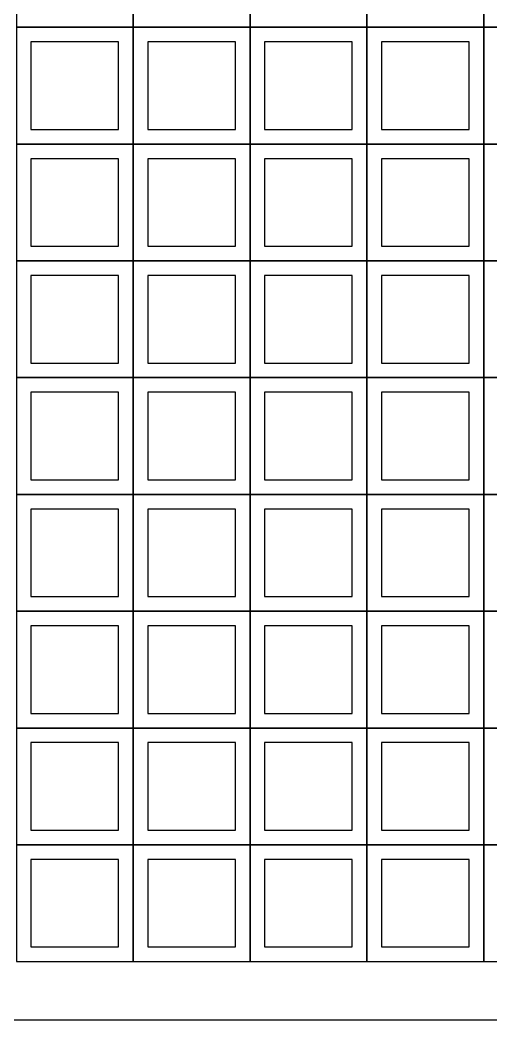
# Model space of a CAD drawing. Header units: millimetres. Extents: x -4228 to 27092, y -6721 to 984.
# Drawn here: x 24913.4 to 24994, y -2882.5 to -2711.2 of the extents above; entities that cross this region are included whole.
import ezdxf

# ---------------------------------------------------------------- set-up
doc = ezdxf.new("R2010")
doc.units = ezdxf.units.MM
doc.header["$LTSCALE"] = 50
doc.layers.add('cobogo', color=7, linetype='Continuous')
doc.layers.add('piso', color=2, linetype='Continuous')

msp = doc.modelspace()

# ---------------------------------------------------------------- linework, layer by layer
at = {"layer": 'cobogo', "color": 3, "linetype": 'Continuous', "lineweight": 30}
for points in [[(24912.76, -2712.46), (24932.76, -2712.46), (24932.76, -2692.46), (24912.76, -2692.46)], [(24912.76, -2712.46), (24932.76, -2712.46), (24932.76, -2692.46), (24912.76, -2692.46)], [(24912.76, -2712.46), (24932.76, -2712.46), (24932.76, -2692.46), (24912.76, -2692.46)], [(24912.76, -2712.46), (24932.76, -2712.46), (24932.76, -2692.46), (24912.76, -2692.46)], [(24932.76, -2712.46), (24952.76, -2712.46), (24952.76, -2692.46), (24932.76, -2692.46)], [(24932.76, -2712.46), (24952.76, -2712.46), (24952.76, -2692.46), (24932.76, -2692.46)], [(24932.76, -2712.46), (24952.76, -2712.46), (24952.76, -2692.46), (24932.76, -2692.46)], [(24932.76, -2712.46), (24952.76, -2712.46), (24952.76, -2692.46), (24932.76, -2692.46)], [(24952.76, -2712.46), (24972.76, -2712.46), (24972.76, -2692.46), (24952.76, -2692.46)], [(24952.76, -2712.46), (24972.76, -2712.46), (24972.76, -2692.46), (24952.76, -2692.46)], [(24952.76, -2712.46), (24972.76, -2712.46), (24972.76, -2692.46), (24952.76, -2692.46)], [(24952.76, -2712.46), (24972.76, -2712.46), (24972.76, -2692.46), (24952.76, -2692.46)], [(24972.76, -2712.46), (24992.76, -2712.46), (24992.76, -2692.46), (24972.76, -2692.46)], [(24972.76, -2712.46), (24992.76, -2712.46), (24992.76, -2692.46), (24972.76, -2692.46)], [(24972.76, -2712.46), (24992.76, -2712.46), (24992.76, -2692.46), (24972.76, -2692.46)], [(24972.76, -2712.46), (24992.76, -2712.46), (24992.76, -2692.46), (24972.76, -2692.46)], [(24992.76, -2712.46), (25012.76, -2712.46), (25012.76, -2692.46), (24992.76, -2692.46)], [(24992.76, -2712.46), (25012.76, -2712.46), (25012.76, -2692.46), (24992.76, -2692.46)], [(24992.76, -2712.46), (25012.76, -2712.46), (25012.76, -2692.46), (24992.76, -2692.46)], [(24992.76, -2712.46), (25012.76, -2712.46), (25012.76, -2692.46), (24992.76, -2692.46)], [(24912.76, -2732.46), (24932.76, -2732.46), (24932.76, -2712.46), (24912.76, -2712.46)], [(24912.76, -2732.46), (24932.76, -2732.46), (24932.76, -2712.46), (24912.76, -2712.46)], [(24912.76, -2732.46), (24932.76, -2732.46), (24932.76, -2712.46), (24912.76, -2712.46)], [(24912.76, -2732.46), (24932.76, -2732.46), (24932.76, -2712.46), (24912.76, -2712.46)], [(24932.76, -2732.46), (24952.76, -2732.46), (24952.76, -2712.46), (24932.76, -2712.46)], [(24932.76, -2732.46), (24952.76, -2732.46), (24952.76, -2712.46), (24932.76, -2712.46)], [(24932.76, -2732.46), (24952.76, -2732.46), (24952.76, -2712.46), (24932.76, -2712.46)], [(24932.76, -2732.46), (24952.76, -2732.46), (24952.76, -2712.46), (24932.76, -2712.46)], [(24952.76, -2732.46), (24972.76, -2732.46), (24972.76, -2712.46), (24952.76, -2712.46)], [(24952.76, -2732.46), (24972.76, -2732.46), (24972.76, -2712.46), (24952.76, -2712.46)], [(24952.76, -2732.46), (24972.76, -2732.46), (24972.76, -2712.46), (24952.76, -2712.46)], [(24952.76, -2732.46), (24972.76, -2732.46), (24972.76, -2712.46), (24952.76, -2712.46)], [(24972.76, -2732.46), (24992.76, -2732.46), (24992.76, -2712.46), (24972.76, -2712.46)], [(24972.76, -2732.46), (24992.76, -2732.46), (24992.76, -2712.46), (24972.76, -2712.46)], [(24972.76, -2732.46), (24992.76, -2732.46), (24992.76, -2712.46), (24972.76, -2712.46)], [(24972.76, -2732.46), (24992.76, -2732.46), (24992.76, -2712.46), (24972.76, -2712.46)], [(24992.76, -2732.46), (25012.76, -2732.46), (25012.76, -2712.46), (24992.76, -2712.46)], [(24992.76, -2732.46), (25012.76, -2732.46), (25012.76, -2712.46), (24992.76, -2712.46)], [(24992.76, -2732.46), (25012.76, -2732.46), (25012.76, -2712.46), (24992.76, -2712.46)], [(24992.76, -2732.46), (25012.76, -2732.46), (25012.76, -2712.46), (24992.76, -2712.46)], [(24915.26, -2729.96), (24930.26, -2729.96), (24930.26, -2714.96), (24915.26, -2714.96)], [(24915.26, -2729.96), (24930.26, -2729.96), (24930.26, -2714.96), (24915.26, -2714.96)], [(24915.26, -2729.96), (24930.26, -2729.96), (24930.26, -2714.96), (24915.26, -2714.96)], [(24915.26, -2729.96), (24930.26, -2729.96), (24930.26, -2714.96), (24915.26, -2714.96)], [(24935.26, -2729.96), (24950.26, -2729.96), (24950.26, -2714.96), (24935.26, -2714.96)], [(24935.26, -2729.96), (24950.26, -2729.96), (24950.26, -2714.96), (24935.26, -2714.96)], [(24935.26, -2729.96), (24950.26, -2729.96), (24950.26, -2714.96), (24935.26, -2714.96)], [(24935.26, -2729.96), (24950.26, -2729.96), (24950.26, -2714.96), (24935.26, -2714.96)], [(24955.26, -2729.96), (24970.26, -2729.96), (24970.26, -2714.96), (24955.26, -2714.96)], [(24955.26, -2729.96), (24970.26, -2729.96), (24970.26, -2714.96), (24955.26, -2714.96)], [(24955.26, -2729.96), (24970.26, -2729.96), (24970.26, -2714.96), (24955.26, -2714.96)], [(24955.26, -2729.96), (24970.26, -2729.96), (24970.26, -2714.96), (24955.26, -2714.96)], [(24975.26, -2729.96), (24990.26, -2729.96), (24990.26, -2714.96), (24975.26, -2714.96)], [(24975.26, -2729.96), (24990.26, -2729.96), (24990.26, -2714.96), (24975.26, -2714.96)], [(24975.26, -2729.96), (24990.26, -2729.96), (24990.26, -2714.96), (24975.26, -2714.96)], [(24975.26, -2729.96), (24990.26, -2729.96), (24990.26, -2714.96), (24975.26, -2714.96)], [(24912.76, -2752.46), (24932.76, -2752.46), (24932.76, -2732.46), (24912.76, -2732.46)], [(24912.76, -2752.46), (24932.76, -2752.46), (24932.76, -2732.46), (24912.76, -2732.46)], [(24912.76, -2752.46), (24932.76, -2752.46), (24932.76, -2732.46), (24912.76, -2732.46)], [(24912.76, -2752.46), (24932.76, -2752.46), (24932.76, -2732.46), (24912.76, -2732.46)], [(24932.76, -2752.46), (24952.76, -2752.46), (24952.76, -2732.46), (24932.76, -2732.46)], [(24932.76, -2752.46), (24952.76, -2752.46), (24952.76, -2732.46), (24932.76, -2732.46)], [(24932.76, -2752.46), (24952.76, -2752.46), (24952.76, -2732.46), (24932.76, -2732.46)], [(24932.76, -2752.46), (24952.76, -2752.46), (24952.76, -2732.46), (24932.76, -2732.46)], [(24952.76, -2752.46), (24972.76, -2752.46), (24972.76, -2732.46), (24952.76, -2732.46)], [(24952.76, -2752.46), (24972.76, -2752.46), (24972.76, -2732.46), (24952.76, -2732.46)], [(24952.76, -2752.46), (24972.76, -2752.46), (24972.76, -2732.46), (24952.76, -2732.46)], [(24952.76, -2752.46), (24972.76, -2752.46), (24972.76, -2732.46), (24952.76, -2732.46)], [(24972.76, -2752.46), (24992.76, -2752.46), (24992.76, -2732.46), (24972.76, -2732.46)], [(24972.76, -2752.46), (24992.76, -2752.46), (24992.76, -2732.46), (24972.76, -2732.46)], [(24972.76, -2752.46), (24992.76, -2752.46), (24992.76, -2732.46), (24972.76, -2732.46)], [(24972.76, -2752.46), (24992.76, -2752.46), (24992.76, -2732.46), (24972.76, -2732.46)], [(24992.76, -2752.46), (25012.76, -2752.46), (25012.76, -2732.46), (24992.76, -2732.46)], [(24992.76, -2752.46), (25012.76, -2752.46), (25012.76, -2732.46), (24992.76, -2732.46)], [(24992.76, -2752.46), (25012.76, -2752.46), (25012.76, -2732.46), (24992.76, -2732.46)], [(24992.76, -2752.46), (25012.76, -2752.46), (25012.76, -2732.46), (24992.76, -2732.46)], [(24915.26, -2749.96), (24930.26, -2749.96), (24930.26, -2734.96), (24915.26, -2734.96)], [(24915.26, -2749.96), (24930.26, -2749.96), (24930.26, -2734.96), (24915.26, -2734.96)], [(24915.26, -2749.96), (24930.26, -2749.96), (24930.26, -2734.96), (24915.26, -2734.96)], [(24915.26, -2749.96), (24930.26, -2749.96), (24930.26, -2734.96), (24915.26, -2734.96)], [(24935.26, -2749.96), (24950.26, -2749.96), (24950.26, -2734.96), (24935.26, -2734.96)], [(24935.26, -2749.96), (24950.26, -2749.96), (24950.26, -2734.96), (24935.26, -2734.96)], [(24935.26, -2749.96), (24950.26, -2749.96), (24950.26, -2734.96), (24935.26, -2734.96)], [(24935.26, -2749.96), (24950.26, -2749.96), (24950.26, -2734.96), (24935.26, -2734.96)], [(24955.26, -2749.96), (24970.26, -2749.96), (24970.26, -2734.96), (24955.26, -2734.96)], [(24955.26, -2749.96), (24970.26, -2749.96), (24970.26, -2734.96), (24955.26, -2734.96)], [(24955.26, -2749.96), (24970.26, -2749.96), (24970.26, -2734.96), (24955.26, -2734.96)], [(24955.26, -2749.96), (24970.26, -2749.96), (24970.26, -2734.96), (24955.26, -2734.96)], [(24975.26, -2749.96), (24990.26, -2749.96), (24990.26, -2734.96), (24975.26, -2734.96)], [(24975.26, -2749.96), (24990.26, -2749.96), (24990.26, -2734.96), (24975.26, -2734.96)], [(24975.26, -2749.96), (24990.26, -2749.96), (24990.26, -2734.96), (24975.26, -2734.96)], [(24975.26, -2749.96), (24990.26, -2749.96), (24990.26, -2734.96), (24975.26, -2734.96)], [(24912.76, -2772.46), (24932.76, -2772.46), (24932.76, -2752.46), (24912.76, -2752.46)], [(24912.76, -2772.46), (24932.76, -2772.46), (24932.76, -2752.46), (24912.76, -2752.46)], [(24912.76, -2772.46), (24932.76, -2772.46), (24932.76, -2752.46), (24912.76, -2752.46)], [(24912.76, -2772.46), (24932.76, -2772.46), (24932.76, -2752.46), (24912.76, -2752.46)], [(24932.76, -2772.46), (24952.76, -2772.46), (24952.76, -2752.46), (24932.76, -2752.46)], [(24932.76, -2772.46), (24952.76, -2772.46), (24952.76, -2752.46), (24932.76, -2752.46)], [(24932.76, -2772.46), (24952.76, -2772.46), (24952.76, -2752.46), (24932.76, -2752.46)], [(24932.76, -2772.46), (24952.76, -2772.46), (24952.76, -2752.46), (24932.76, -2752.46)], [(24952.76, -2772.46), (24972.76, -2772.46), (24972.76, -2752.46), (24952.76, -2752.46)], [(24952.76, -2772.46), (24972.76, -2772.46), (24972.76, -2752.46), (24952.76, -2752.46)], [(24952.76, -2772.46), (24972.76, -2772.46), (24972.76, -2752.46), (24952.76, -2752.46)], [(24952.76, -2772.46), (24972.76, -2772.46), (24972.76, -2752.46), (24952.76, -2752.46)], [(24972.76, -2772.46), (24992.76, -2772.46), (24992.76, -2752.46), (24972.76, -2752.46)], [(24972.76, -2772.46), (24992.76, -2772.46), (24992.76, -2752.46), (24972.76, -2752.46)], [(24972.76, -2772.46), (24992.76, -2772.46), (24992.76, -2752.46), (24972.76, -2752.46)], [(24972.76, -2772.46), (24992.76, -2772.46), (24992.76, -2752.46), (24972.76, -2752.46)], [(24992.76, -2772.46), (25012.76, -2772.46), (25012.76, -2752.46), (24992.76, -2752.46)], [(24992.76, -2772.46), (25012.76, -2772.46), (25012.76, -2752.46), (24992.76, -2752.46)], [(24992.76, -2772.46), (25012.76, -2772.46), (25012.76, -2752.46), (24992.76, -2752.46)], [(24992.76, -2772.46), (25012.76, -2772.46), (25012.76, -2752.46), (24992.76, -2752.46)], [(24915.26, -2769.96), (24930.26, -2769.96), (24930.26, -2754.96), (24915.26, -2754.96)], [(24915.26, -2769.96), (24930.26, -2769.96), (24930.26, -2754.96), (24915.26, -2754.96)], [(24915.26, -2769.96), (24930.26, -2769.96), (24930.26, -2754.96), (24915.26, -2754.96)], [(24915.26, -2769.96), (24930.26, -2769.96), (24930.26, -2754.96), (24915.26, -2754.96)], [(24935.26, -2769.96), (24950.26, -2769.96), (24950.26, -2754.96), (24935.26, -2754.96)], [(24935.26, -2769.96), (24950.26, -2769.96), (24950.26, -2754.96), (24935.26, -2754.96)], [(24935.26, -2769.96), (24950.26, -2769.96), (24950.26, -2754.96), (24935.26, -2754.96)], [(24935.26, -2769.96), (24950.26, -2769.96), (24950.26, -2754.96), (24935.26, -2754.96)], [(24955.26, -2769.96), (24970.26, -2769.96), (24970.26, -2754.96), (24955.26, -2754.96)], [(24955.26, -2769.96), (24970.26, -2769.96), (24970.26, -2754.96), (24955.26, -2754.96)], [(24955.26, -2769.96), (24970.26, -2769.96), (24970.26, -2754.96), (24955.26, -2754.96)], [(24955.26, -2769.96), (24970.26, -2769.96), (24970.26, -2754.96), (24955.26, -2754.96)], [(24975.26, -2769.96), (24990.26, -2769.96), (24990.26, -2754.96), (24975.26, -2754.96)], [(24975.26, -2769.96), (24990.26, -2769.96), (24990.26, -2754.96), (24975.26, -2754.96)], [(24975.26, -2769.96), (24990.26, -2769.96), (24990.26, -2754.96), (24975.26, -2754.96)], [(24975.26, -2769.96), (24990.26, -2769.96), (24990.26, -2754.96), (24975.26, -2754.96)], [(24912.76, -2792.46), (24932.76, -2792.46), (24932.76, -2772.46), (24912.76, -2772.46)], [(24912.76, -2792.46), (24932.76, -2792.46), (24932.76, -2772.46), (24912.76, -2772.46)], [(24912.76, -2792.46), (24932.76, -2792.46), (24932.76, -2772.46), (24912.76, -2772.46)], [(24912.76, -2792.46), (24932.76, -2792.46), (24932.76, -2772.46), (24912.76, -2772.46)], [(24932.76, -2792.46), (24952.76, -2792.46), (24952.76, -2772.46), (24932.76, -2772.46)], [(24932.76, -2792.46), (24952.76, -2792.46), (24952.76, -2772.46), (24932.76, -2772.46)], [(24932.76, -2792.46), (24952.76, -2792.46), (24952.76, -2772.46), (24932.76, -2772.46)], [(24932.76, -2792.46), (24952.76, -2792.46), (24952.76, -2772.46), (24932.76, -2772.46)], [(24952.76, -2792.46), (24972.76, -2792.46), (24972.76, -2772.46), (24952.76, -2772.46)], [(24952.76, -2792.46), (24972.76, -2792.46), (24972.76, -2772.46), (24952.76, -2772.46)], [(24952.76, -2792.46), (24972.76, -2792.46), (24972.76, -2772.46), (24952.76, -2772.46)], [(24952.76, -2792.46), (24972.76, -2792.46), (24972.76, -2772.46), (24952.76, -2772.46)], [(24972.76, -2792.46), (24992.76, -2792.46), (24992.76, -2772.46), (24972.76, -2772.46)], [(24972.76, -2792.46), (24992.76, -2792.46), (24992.76, -2772.46), (24972.76, -2772.46)], [(24972.76, -2792.46), (24992.76, -2792.46), (24992.76, -2772.46), (24972.76, -2772.46)], [(24972.76, -2792.46), (24992.76, -2792.46), (24992.76, -2772.46), (24972.76, -2772.46)], [(24992.76, -2792.46), (25012.76, -2792.46), (25012.76, -2772.46), (24992.76, -2772.46)], [(24992.76, -2792.46), (25012.76, -2792.46), (25012.76, -2772.46), (24992.76, -2772.46)], [(24992.76, -2792.46), (25012.76, -2792.46), (25012.76, -2772.46), (24992.76, -2772.46)], [(24992.76, -2792.46), (25012.76, -2792.46), (25012.76, -2772.46), (24992.76, -2772.46)], [(24915.26, -2789.96), (24930.26, -2789.96), (24930.26, -2774.96), (24915.26, -2774.96)], [(24915.26, -2789.96), (24930.26, -2789.96), (24930.26, -2774.96), (24915.26, -2774.96)], [(24915.26, -2789.96), (24930.26, -2789.96), (24930.26, -2774.96), (24915.26, -2774.96)], [(24915.26, -2789.96), (24930.26, -2789.96), (24930.26, -2774.96), (24915.26, -2774.96)], [(24935.26, -2789.96), (24950.26, -2789.96), (24950.26, -2774.96), (24935.26, -2774.96)], [(24935.26, -2789.96), (24950.26, -2789.96), (24950.26, -2774.96), (24935.26, -2774.96)], [(24935.26, -2789.96), (24950.26, -2789.96), (24950.26, -2774.96), (24935.26, -2774.96)], [(24935.26, -2789.96), (24950.26, -2789.96), (24950.26, -2774.96), (24935.26, -2774.96)], [(24955.26, -2789.96), (24970.26, -2789.96), (24970.26, -2774.96), (24955.26, -2774.96)], [(24955.26, -2789.96), (24970.26, -2789.96), (24970.26, -2774.96), (24955.26, -2774.96)], [(24955.26, -2789.96), (24970.26, -2789.96), (24970.26, -2774.96), (24955.26, -2774.96)], [(24955.26, -2789.96), (24970.26, -2789.96), (24970.26, -2774.96), (24955.26, -2774.96)], [(24975.26, -2789.96), (24990.26, -2789.96), (24990.26, -2774.96), (24975.26, -2774.96)], [(24975.26, -2789.96), (24990.26, -2789.96), (24990.26, -2774.96), (24975.26, -2774.96)], [(24975.26, -2789.96), (24990.26, -2789.96), (24990.26, -2774.96), (24975.26, -2774.96)], [(24975.26, -2789.96), (24990.26, -2789.96), (24990.26, -2774.96), (24975.26, -2774.96)], [(24912.76, -2812.46), (24932.76, -2812.46), (24932.76, -2792.46), (24912.76, -2792.46)], [(24912.76, -2812.46), (24932.76, -2812.46), (24932.76, -2792.46), (24912.76, -2792.46)], [(24912.76, -2812.46), (24932.76, -2812.46), (24932.76, -2792.46), (24912.76, -2792.46)], [(24912.76, -2812.46), (24932.76, -2812.46), (24932.76, -2792.46), (24912.76, -2792.46)], [(24932.76, -2812.46), (24952.76, -2812.46), (24952.76, -2792.46), (24932.76, -2792.46)], [(24932.76, -2812.46), (24952.76, -2812.46), (24952.76, -2792.46), (24932.76, -2792.46)], [(24932.76, -2812.46), (24952.76, -2812.46), (24952.76, -2792.46), (24932.76, -2792.46)], [(24932.76, -2812.46), (24952.76, -2812.46), (24952.76, -2792.46), (24932.76, -2792.46)], [(24952.76, -2812.46), (24972.76, -2812.46), (24972.76, -2792.46), (24952.76, -2792.46)], [(24952.76, -2812.46), (24972.76, -2812.46), (24972.76, -2792.46), (24952.76, -2792.46)], [(24952.76, -2812.46), (24972.76, -2812.46), (24972.76, -2792.46), (24952.76, -2792.46)], [(24952.76, -2812.46), (24972.76, -2812.46), (24972.76, -2792.46), (24952.76, -2792.46)], [(24972.76, -2812.46), (24992.76, -2812.46), (24992.76, -2792.46), (24972.76, -2792.46)], [(24972.76, -2812.46), (24992.76, -2812.46), (24992.76, -2792.46), (24972.76, -2792.46)], [(24972.76, -2812.46), (24992.76, -2812.46), (24992.76, -2792.46), (24972.76, -2792.46)], [(24972.76, -2812.46), (24992.76, -2812.46), (24992.76, -2792.46), (24972.76, -2792.46)], [(24992.76, -2812.46), (25012.76, -2812.46), (25012.76, -2792.46), (24992.76, -2792.46)], [(24992.76, -2812.46), (25012.76, -2812.46), (25012.76, -2792.46), (24992.76, -2792.46)], [(24992.76, -2812.46), (25012.76, -2812.46), (25012.76, -2792.46), (24992.76, -2792.46)], [(24992.76, -2812.46), (25012.76, -2812.46), (25012.76, -2792.46), (24992.76, -2792.46)], [(24915.26, -2809.96), (24930.26, -2809.96), (24930.26, -2794.96), (24915.26, -2794.96)], [(24915.26, -2809.96), (24930.26, -2809.96), (24930.26, -2794.96), (24915.26, -2794.96)], [(24915.26, -2809.96), (24930.26, -2809.96), (24930.26, -2794.96), (24915.26, -2794.96)], [(24915.26, -2809.96), (24930.26, -2809.96), (24930.26, -2794.96), (24915.26, -2794.96)], [(24935.26, -2809.96), (24950.26, -2809.96), (24950.26, -2794.96), (24935.26, -2794.96)], [(24935.26, -2809.96), (24950.26, -2809.96), (24950.26, -2794.96), (24935.26, -2794.96)], [(24935.26, -2809.96), (24950.26, -2809.96), (24950.26, -2794.96), (24935.26, -2794.96)], [(24935.26, -2809.96), (24950.26, -2809.96), (24950.26, -2794.96), (24935.26, -2794.96)], [(24955.26, -2809.96), (24970.26, -2809.96), (24970.26, -2794.96), (24955.26, -2794.96)], [(24955.26, -2809.96), (24970.26, -2809.96), (24970.26, -2794.96), (24955.26, -2794.96)], [(24955.26, -2809.96), (24970.26, -2809.96), (24970.26, -2794.96), (24955.26, -2794.96)], [(24955.26, -2809.96), (24970.26, -2809.96), (24970.26, -2794.96), (24955.26, -2794.96)], [(24975.26, -2809.96), (24990.26, -2809.96), (24990.26, -2794.96), (24975.26, -2794.96)], [(24975.26, -2809.96), (24990.26, -2809.96), (24990.26, -2794.96), (24975.26, -2794.96)], [(24975.26, -2809.96), (24990.26, -2809.96), (24990.26, -2794.96), (24975.26, -2794.96)], [(24975.26, -2809.96), (24990.26, -2809.96), (24990.26, -2794.96), (24975.26, -2794.96)], [(24912.76, -2832.46), (24932.76, -2832.46), (24932.76, -2812.46), (24912.76, -2812.46)], [(24912.76, -2832.46), (24932.76, -2832.46), (24932.76, -2812.46), (24912.76, -2812.46)], [(24912.76, -2832.46), (24932.76, -2832.46), (24932.76, -2812.46), (24912.76, -2812.46)], [(24912.76, -2832.46), (24932.76, -2832.46), (24932.76, -2812.46), (24912.76, -2812.46)], [(24932.76, -2832.46), (24952.76, -2832.46), (24952.76, -2812.46), (24932.76, -2812.46)], [(24932.76, -2832.46), (24952.76, -2832.46), (24952.76, -2812.46), (24932.76, -2812.46)], [(24932.76, -2832.46), (24952.76, -2832.46), (24952.76, -2812.46), (24932.76, -2812.46)], [(24932.76, -2832.46), (24952.76, -2832.46), (24952.76, -2812.46), (24932.76, -2812.46)], [(24952.76, -2832.46), (24972.76, -2832.46), (24972.76, -2812.46), (24952.76, -2812.46)], [(24952.76, -2832.46), (24972.76, -2832.46), (24972.76, -2812.46), (24952.76, -2812.46)], [(24952.76, -2832.46), (24972.76, -2832.46), (24972.76, -2812.46), (24952.76, -2812.46)], [(24952.76, -2832.46), (24972.76, -2832.46), (24972.76, -2812.46), (24952.76, -2812.46)], [(24972.76, -2832.46), (24992.76, -2832.46), (24992.76, -2812.46), (24972.76, -2812.46)], [(24972.76, -2832.46), (24992.76, -2832.46), (24992.76, -2812.46), (24972.76, -2812.46)], [(24972.76, -2832.46), (24992.76, -2832.46), (24992.76, -2812.46), (24972.76, -2812.46)], [(24972.76, -2832.46), (24992.76, -2832.46), (24992.76, -2812.46), (24972.76, -2812.46)], [(24992.76, -2832.46), (25012.76, -2832.46), (25012.76, -2812.46), (24992.76, -2812.46)], [(24992.76, -2832.46), (25012.76, -2832.46), (25012.76, -2812.46), (24992.76, -2812.46)], [(24992.76, -2832.46), (25012.76, -2832.46), (25012.76, -2812.46), (24992.76, -2812.46)], [(24992.76, -2832.46), (25012.76, -2832.46), (25012.76, -2812.46), (24992.76, -2812.46)], [(24915.26, -2829.96), (24930.26, -2829.96), (24930.26, -2814.96), (24915.26, -2814.96)], [(24915.26, -2829.96), (24930.26, -2829.96), (24930.26, -2814.96), (24915.26, -2814.96)], [(24915.26, -2829.96), (24930.26, -2829.96), (24930.26, -2814.96), (24915.26, -2814.96)], [(24915.26, -2829.96), (24930.26, -2829.96), (24930.26, -2814.96), (24915.26, -2814.96)], [(24935.26, -2829.96), (24950.26, -2829.96), (24950.26, -2814.96), (24935.26, -2814.96)], [(24935.26, -2829.96), (24950.26, -2829.96), (24950.26, -2814.96), (24935.26, -2814.96)], [(24935.26, -2829.96), (24950.26, -2829.96), (24950.26, -2814.96), (24935.26, -2814.96)], [(24935.26, -2829.96), (24950.26, -2829.96), (24950.26, -2814.96), (24935.26, -2814.96)], [(24955.26, -2829.96), (24970.26, -2829.96), (24970.26, -2814.96), (24955.26, -2814.96)], [(24955.26, -2829.96), (24970.26, -2829.96), (24970.26, -2814.96), (24955.26, -2814.96)], [(24955.26, -2829.96), (24970.26, -2829.96), (24970.26, -2814.96), (24955.26, -2814.96)], [(24955.26, -2829.96), (24970.26, -2829.96), (24970.26, -2814.96), (24955.26, -2814.96)], [(24975.26, -2829.96), (24990.26, -2829.96), (24990.26, -2814.96), (24975.26, -2814.96)], [(24975.26, -2829.96), (24990.26, -2829.96), (24990.26, -2814.96), (24975.26, -2814.96)], [(24975.26, -2829.96), (24990.26, -2829.96), (24990.26, -2814.96), (24975.26, -2814.96)], [(24975.26, -2829.96), (24990.26, -2829.96), (24990.26, -2814.96), (24975.26, -2814.96)], [(24912.76, -2852.46), (24932.76, -2852.46), (24932.76, -2832.46), (24912.76, -2832.46)], [(24912.76, -2852.46), (24932.76, -2852.46), (24932.76, -2832.46), (24912.76, -2832.46)], [(24912.76, -2852.46), (24932.76, -2852.46), (24932.76, -2832.46), (24912.76, -2832.46)], [(24912.76, -2852.46), (24932.76, -2852.46), (24932.76, -2832.46), (24912.76, -2832.46)], [(24932.76, -2852.46), (24952.76, -2852.46), (24952.76, -2832.46), (24932.76, -2832.46)], [(24932.76, -2852.46), (24952.76, -2852.46), (24952.76, -2832.46), (24932.76, -2832.46)], [(24932.76, -2852.46), (24952.76, -2852.46), (24952.76, -2832.46), (24932.76, -2832.46)], [(24932.76, -2852.46), (24952.76, -2852.46), (24952.76, -2832.46), (24932.76, -2832.46)], [(24952.76, -2852.46), (24972.76, -2852.46), (24972.76, -2832.46), (24952.76, -2832.46)], [(24952.76, -2852.46), (24972.76, -2852.46), (24972.76, -2832.46), (24952.76, -2832.46)], [(24952.76, -2852.46), (24972.76, -2852.46), (24972.76, -2832.46), (24952.76, -2832.46)], [(24952.76, -2852.46), (24972.76, -2852.46), (24972.76, -2832.46), (24952.76, -2832.46)], [(24972.76, -2852.46), (24992.76, -2852.46), (24992.76, -2832.46), (24972.76, -2832.46)], [(24972.76, -2852.46), (24992.76, -2852.46), (24992.76, -2832.46), (24972.76, -2832.46)], [(24972.76, -2852.46), (24992.76, -2852.46), (24992.76, -2832.46), (24972.76, -2832.46)], [(24972.76, -2852.46), (24992.76, -2852.46), (24992.76, -2832.46), (24972.76, -2832.46)], [(24992.76, -2852.46), (25012.76, -2852.46), (25012.76, -2832.46), (24992.76, -2832.46)], [(24992.76, -2852.46), (25012.76, -2852.46), (25012.76, -2832.46), (24992.76, -2832.46)], [(24992.76, -2852.46), (25012.76, -2852.46), (25012.76, -2832.46), (24992.76, -2832.46)], [(24992.76, -2852.46), (25012.76, -2852.46), (25012.76, -2832.46), (24992.76, -2832.46)], [(24915.26, -2849.96), (24930.26, -2849.96), (24930.26, -2834.96), (24915.26, -2834.96)], [(24915.26, -2849.96), (24930.26, -2849.96), (24930.26, -2834.96), (24915.26, -2834.96)], [(24915.26, -2849.96), (24930.26, -2849.96), (24930.26, -2834.96), (24915.26, -2834.96)], [(24915.26, -2849.96), (24930.26, -2849.96), (24930.26, -2834.96), (24915.26, -2834.96)], [(24935.26, -2849.96), (24950.26, -2849.96), (24950.26, -2834.96), (24935.26, -2834.96)], [(24935.26, -2849.96), (24950.26, -2849.96), (24950.26, -2834.96), (24935.26, -2834.96)], [(24935.26, -2849.96), (24950.26, -2849.96), (24950.26, -2834.96), (24935.26, -2834.96)], [(24935.26, -2849.96), (24950.26, -2849.96), (24950.26, -2834.96), (24935.26, -2834.96)], [(24955.26, -2849.96), (24970.26, -2849.96), (24970.26, -2834.96), (24955.26, -2834.96)], [(24955.26, -2849.96), (24970.26, -2849.96), (24970.26, -2834.96), (24955.26, -2834.96)], [(24955.26, -2849.96), (24970.26, -2849.96), (24970.26, -2834.96), (24955.26, -2834.96)], [(24955.26, -2849.96), (24970.26, -2849.96), (24970.26, -2834.96), (24955.26, -2834.96)], [(24975.26, -2849.96), (24990.26, -2849.96), (24990.26, -2834.96), (24975.26, -2834.96)], [(24975.26, -2849.96), (24990.26, -2849.96), (24990.26, -2834.96), (24975.26, -2834.96)], [(24975.26, -2849.96), (24990.26, -2849.96), (24990.26, -2834.96), (24975.26, -2834.96)], [(24975.26, -2849.96), (24990.26, -2849.96), (24990.26, -2834.96), (24975.26, -2834.96)], [(24912.76, -2872.46), (24932.76, -2872.46), (24932.76, -2852.46), (24912.76, -2852.46)], [(24912.76, -2872.46), (24932.76, -2872.46), (24932.76, -2852.46), (24912.76, -2852.46)], [(24912.76, -2872.46), (24932.76, -2872.46), (24932.76, -2852.46), (24912.76, -2852.46)], [(24912.76, -2872.46), (24932.76, -2872.46), (24932.76, -2852.46), (24912.76, -2852.46)], [(24932.76, -2872.46), (24952.76, -2872.46), (24952.76, -2852.46), (24932.76, -2852.46)], [(24932.76, -2872.46), (24952.76, -2872.46), (24952.76, -2852.46), (24932.76, -2852.46)], [(24932.76, -2872.46), (24952.76, -2872.46), (24952.76, -2852.46), (24932.76, -2852.46)], [(24932.76, -2872.46), (24952.76, -2872.46), (24952.76, -2852.46), (24932.76, -2852.46)], [(24952.76, -2872.46), (24972.76, -2872.46), (24972.76, -2852.46), (24952.76, -2852.46)], [(24952.76, -2872.46), (24972.76, -2872.46), (24972.76, -2852.46), (24952.76, -2852.46)], [(24952.76, -2872.46), (24972.76, -2872.46), (24972.76, -2852.46), (24952.76, -2852.46)], [(24952.76, -2872.46), (24972.76, -2872.46), (24972.76, -2852.46), (24952.76, -2852.46)], [(24972.76, -2872.46), (24992.76, -2872.46), (24992.76, -2852.46), (24972.76, -2852.46)], [(24972.76, -2872.46), (24992.76, -2872.46), (24992.76, -2852.46), (24972.76, -2852.46)], [(24972.76, -2872.46), (24992.76, -2872.46), (24992.76, -2852.46), (24972.76, -2852.46)], [(24972.76, -2872.46), (24992.76, -2872.46), (24992.76, -2852.46), (24972.76, -2852.46)], [(24992.76, -2872.46), (25012.76, -2872.46), (25012.76, -2852.46), (24992.76, -2852.46)], [(24992.76, -2872.46), (25012.76, -2872.46), (25012.76, -2852.46), (24992.76, -2852.46)], [(24992.76, -2872.46), (25012.76, -2872.46), (25012.76, -2852.46), (24992.76, -2852.46)], [(24992.76, -2872.46), (25012.76, -2872.46), (25012.76, -2852.46), (24992.76, -2852.46)], [(24915.26, -2869.96), (24930.26, -2869.96), (24930.26, -2854.96), (24915.26, -2854.96)], [(24915.26, -2869.96), (24930.26, -2869.96), (24930.26, -2854.96), (24915.26, -2854.96)], [(24915.26, -2869.96), (24930.26, -2869.96), (24930.26, -2854.96), (24915.26, -2854.96)], [(24915.26, -2869.96), (24930.26, -2869.96), (24930.26, -2854.96), (24915.26, -2854.96)], [(24935.26, -2869.96), (24950.26, -2869.96), (24950.26, -2854.96), (24935.26, -2854.96)], [(24935.26, -2869.96), (24950.26, -2869.96), (24950.26, -2854.96), (24935.26, -2854.96)], [(24935.26, -2869.96), (24950.26, -2869.96), (24950.26, -2854.96), (24935.26, -2854.96)], [(24935.26, -2869.96), (24950.26, -2869.96), (24950.26, -2854.96), (24935.26, -2854.96)], [(24955.26, -2869.96), (24970.26, -2869.96), (24970.26, -2854.96), (24955.26, -2854.96)], [(24955.26, -2869.96), (24970.26, -2869.96), (24970.26, -2854.96), (24955.26, -2854.96)], [(24955.26, -2869.96), (24970.26, -2869.96), (24970.26, -2854.96), (24955.26, -2854.96)], [(24955.26, -2869.96), (24970.26, -2869.96), (24970.26, -2854.96), (24955.26, -2854.96)], [(24975.26, -2869.96), (24990.26, -2869.96), (24990.26, -2854.96), (24975.26, -2854.96)], [(24975.26, -2869.96), (24990.26, -2869.96), (24990.26, -2854.96), (24975.26, -2854.96)], [(24975.26, -2869.96), (24990.26, -2869.96), (24990.26, -2854.96), (24975.26, -2854.96)], [(24975.26, -2869.96), (24990.26, -2869.96), (24990.26, -2854.96), (24975.26, -2854.96)]]:
    msp.add_lwpolyline(points, close=True, dxfattribs=at)
at = {"layer": 'piso', "color": 8, "linetype": 'Continuous', "lineweight": 30}
msp.add_line((24598.84, -2882.46), (26192.76, -2882.46), dxfattribs=at)

doc.saveas('drawing.dxf')
